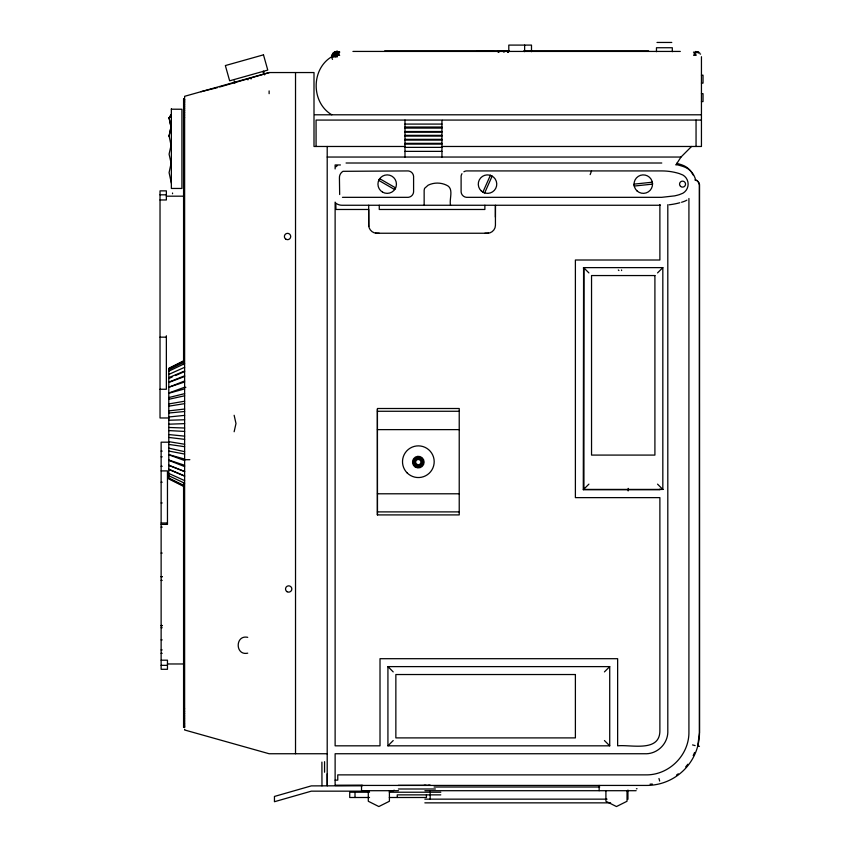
<?xml version="1.0" encoding="UTF-8"?>
<svg xmlns="http://www.w3.org/2000/svg" width="849" height="849" viewBox="0 0 849 849"><rect width="100%" height="100%" fill="white"/><g stroke="black" fill="none" stroke-linecap="round" stroke-linejoin="round"><path stroke-width="1.27" d="M495.392 217.121L495.434 205.256L495.434 225.325C495.466 229.538 491.73 233.273 487.517 233.242L376.627 233.242C372.435 233.188 368.753 229.506 368.699 225.325L368.699 205.256M337.085 56.703L337.127 51.428L339.791 52.097L334.464 52.097L332.511 54.049L331.8 57.116M335.175 55.344L335.143 56.023L336.437 51.587L334.442 52.935L333.349 56.703L334.846 52.978L336.437 51.587L336.119 52.139M336.437 51.587L334.58 55.344L335.716 56.703L335.801 55.344L336.416 56.023L337.127 51.609L335.748 51.566L333.381 52.935L331.8 56.703A5.327 5.327 0 0 0 332.511 59.366M334.018 55.344L334.442 56.703M333.349 56.703L333.073 55.344L332.511 56.703L333.89 52.978L337.095 51.428L334.474 52.097L335.917 51.566L333.126 54.049M169.089 135.957L171.105 126.512L169.089 136.211M171.36 162.053L169.089 172.612L171.36 183.182M171.36 143.937L169.089 154.147L171.36 164.345M234.144 431.748L235.99 423.513L234.144 415.278M590.151 174.607L591.541 170.925M332.861 54.049L335.748 51.566L332.585 54.071L331.98 56.703L333.668 52.978L337.095 51.428L337.095 52.097L337.095 51.428L334.485 52.978M337.085 51.831L335.482 52.097M169.089 118.351L171.36 114.53L169.089 117.915L171.36 128.91M333.455 54.049L336.098 51.577L335.259 52.139M675.9 164.961L681.004 157.044L691.564 146.474M171.36 114.53L169.089 118L171.36 115.124M336.735 52.097L337.095 51.428L336.077 52.097M171.36 114.997L169.089 117.809L171.105 127.254M657.54 272.911L662.825 267.626L583.613 267.626L583.613 489.417L662.825 489.417L662.825 267.626M659.503 489.342L659.885 489.714L583.316 489.714L588.898 484.132M387.929 745.825L609.72 745.825L609.72 666.614L387.929 666.614L387.929 745.825L393.214 740.54M604.435 671.899L609.72 666.614M335.716 56.703L337.127 55.344L331.98 55.334L332.511 56.703M333.668 52.978L335.917 51.566L333.477 52.935L331.98 56.703L332.702 54.071L334.57 52.139M171.36 109.203L181.919 109.245L181.919 188.457L171.36 188.457L171.36 108.768M336.257 51.927L337.095 51.428M335.026 52.139L336.098 51.577M183.501 360.889L168.792 368.286L168.792 478.91L183.501 486.318M168.792 368.731L183.501 361.387M168.792 369.729L183.501 362.523M168.792 371.172L184.626 363.627M168.792 374.409L184.626 367.32M168.792 378.527L172.177 377.02M175.573 375.523L184.626 371.512M168.792 377.635L184.626 371.013M168.792 382.146L184.626 375.81M184.626 380.968L168.792 387.218L184.626 381.986M168.792 382.432L184.626 376.5M168.792 393.013L184.626 387.208M681.588 202.253L683.328 201.712A18.487 18.487 0 0 0 686.862 200.141M405.376 146.474L314.003 146.474L314.003 72.547L269.122 72.547L184.626 96.308L184.626 97.922M217.524 87.606L200.98 91.713M219.679 87.001L269.473 72.547M168.792 393.257L184.626 388.884M168.792 397.565L184.626 393.649M168.792 399.295L184.626 395.793M168.792 403.954L184.626 401.216M398.266 785.389L430.432 785.325M168.792 406.162L184.626 403.646M168.792 410.895L184.626 409.038M168.792 416.976L184.626 415.373M168.792 413.017L184.626 411.5M491.72 51.004L493.067 50.898M650.069 784.168L652.319 784.041M482.635 51.004L485.713 51.004M426.06 785.325L424.107 785.325M168.792 424.192L184.626 423.63M168.792 420.244L184.626 419.767M484.875 233.242L488.546 233.157M659.843 489.417L662.793 489.374M695.819 51.428L696.148 52.16L698.801 52.139L693.484 52.16M362.459 785.739L311.318 785.887L274.45 796.447L274.45 801.721L311.318 791.162L369.432 791.162M656.999 42.45L671.771 42.45M509.411 50.738L498.119 50.738L498.119 51.959M384.639 50.898L509.464 50.898M523.674 50.898L648.615 50.898M477.117 51.004L493.513 51.004M352.929 51.428L680.325 51.428M334.824 52.935L333.381 52.935L337.127 52.978M338.093 52.978L338.995 52.978M694.27 52.978L695.172 52.978M698.037 52.978L699.767 52.978M337.127 54.071L332.585 54.071M337.722 54.071L339.42 54.071M693.856 54.071L696.148 54.071M700.117 54.071L700.584 54.071M337.796 55.344L339.674 55.344M693.601 55.344L696.148 55.344M337.424 56.703L331.8 56.703C310.967 68.949 310.967 102.549 331.8 114.795M701.444 75.19L703.025 75.19L703.025 83.106L701.444 83.106M701.444 93.677L703.025 93.677L703.025 101.593L701.444 101.593M183.575 99.121L184.626 99.121M183.575 99.588L184.626 99.588M183.575 100.362L184.626 100.362M183.575 101.434L184.626 101.434M183.575 102.771L184.626 102.771M183.575 104.374L184.626 104.374M183.575 106.189L184.626 106.189M183.575 108.194L184.626 108.194M183.575 110.359L184.626 110.359M183.575 112.652L184.626 112.652M314.873 114.795L701.444 114.795M183.575 115.018L184.626 115.018M183.575 117.523L184.626 117.523M442.467 120.07L701.444 120.07M404.984 124.081L441.947 124.081M404.984 127.032L441.947 127.032M404.984 128.093L441.947 128.093M404.984 131.521L441.947 131.521M404.984 132.094L441.947 132.094M404.984 135.352L441.947 135.352M404.984 136.095L441.947 136.095M404.984 139.353L441.947 139.353M404.984 140.096L441.947 140.096M404.984 143.354L441.947 143.354M404.984 144.107L441.947 144.107M442.467 146.474L701.444 146.474L701.444 56.703M404.984 147.365L441.947 147.365M404.984 151.366L441.947 151.366M327.205 157.044L681.004 157.044M346.063 163.008L661.774 163.008M340.428 164.961L335.122 164.961L335.122 168.94M160.026 194.824L166.362 194.824M166.362 196.183L183.522 196.183M342.476 197.329L408.305 197.329A5.943 5.943 0 0 0 413.59 192.054L413.59 176.21A5.943 5.943 0 0 0 408.305 170.925L342.985 171.318A7.354 7.354 0 0 0 339.43 178.088L339.664 194.517M160.026 199.971L166.362 199.971L166.362 190.866L160.026 190.866L160.026 417.973L169.248 417.973M660.458 205.256L342.296 205.256A10.337 10.337 0 0 1 335.811 203.144L335.96 209.48L368.699 209.48L368.795 226.343M583.316 489.714L583.613 267.966M160.026 337.159L166.362 337.159M184.626 387.335L185.867 387.335M160.026 389.256L166.362 389.256L166.362 335.779M377.423 411.266L459.224 411.266M377.423 429.626L459.224 429.626M169.036 442.191L161.13 442.191L161.13 669.299L167.465 669.299L167.465 660.193L161.13 660.193M161.13 451.116L162.191 451.116M161.13 456.826L162.191 456.826M184.626 459.702L189.836 459.702M161.13 466.271L162.191 466.271M161.13 470.908L167.465 470.908L167.465 524.385L161.13 524.385M161.13 482.2L162.191 482.2M377.423 493.789L459.224 493.789M161.13 502.958L162.191 502.958M377.423 511.894L459.224 511.894M377.37 514.908L459.224 514.908L459.224 408.507L377.423 408.507L377.423 514.908L377.37 409.303M161.13 523.005L167.465 523.005M161.13 527.133L162.191 527.133M161.13 553.081L162.191 553.081M161.13 576.641L162.191 576.641M161.13 576.758L162.191 576.758M161.13 580.408L162.191 580.408M161.13 625.48L162.138 625.48M161.13 625.755L162.191 625.755M161.13 627.729L162.191 627.729M247.728 637.334C235.035 634.543 235.035 655.959 247.728 653.168M161.13 639.891L162.191 639.891M161.13 649.909L162.191 649.909M161.13 653.327L162.191 653.327M167.465 663.971L183.31 663.971M161.13 665.34L167.465 665.34M183.575 708.777L184.626 708.777M183.575 711.271L184.626 711.271M183.575 713.638L184.626 713.638M183.575 715.93L184.626 715.93M183.575 718.095L184.626 718.095M183.575 720.111L184.626 720.111M183.575 721.926L184.626 721.926M183.575 723.518L184.626 723.518M183.575 724.855L184.626 724.855M183.575 725.927L184.626 725.927M183.575 726.702L184.626 726.702M183.575 727.179L184.626 727.179M699.48 746.292L697.687 746.292L699.48 732.623L699.438 184.721M327.205 753.742L269.122 753.742L184.626 729.981L184.626 729.259M335.122 780.146L337.764 780.146L337.764 774.872L645.983 774.872C669.097 775.222 689.282 755.037 688.921 731.934L688.921 198.486M667.802 204.694L667.802 730.543C668.492 743.353 657.413 754.432 644.603 753.742L335.122 753.742L335.122 785.431L362.682 785.325M335.122 785.431L646.683 785.431A52.808 52.808 0 0 0 699.491 732.623L699.47 184.541M434.072 787.012L599.744 787.012M636.41 788.742L637.047 788.742M398.404 788.997L435.399 788.997M398.489 790.706L361.525 790.706L361.525 785.431M424.893 790.706L636.124 790.706M369.527 792.223L349.724 792.223L349.724 797.498L369.527 797.498M389.33 792.223L440.811 792.223M440.78 794.866L397.247 794.866L397.247 797.498M389.33 797.498L426.431 797.498L426.431 794.866M424.85 799.153L607.056 799.153M424.85 802.857L610.611 802.857M428.48 785.325L429.976 785.346M375.598 233.146L379.259 233.242M168.792 427.472L184.626 428.023M488.472 51.004L486.265 50.898L487.305 51.004M168.792 430.581L184.626 431.43M489.406 50.898L490.531 51.004M168.792 434.561L184.626 436.142M168.792 437.426L184.626 439.358M168.792 444.43L184.626 446.68M168.792 441.65L184.626 444.25M696.551 51.577L696.159 52.139M694.906 179.988C698.557 178.916 700.68 188.775 698.791 182.577M168.792 451.063L184.626 454.056M168.792 448.134L184.626 451.668M692.54 744.913L695.119 745.602M168.792 454.608L184.626 459.076M168.792 460.031L184.626 465.273M168.792 454.799L184.626 460.551M168.792 465.443L184.626 471.482M168.792 460.349L184.626 466.589M168.792 465.135L184.626 471.588M168.792 469.444L184.626 476.045M168.792 469.221L184.626 476.034M168.792 473.434L184.626 480.619M168.792 475.737L184.626 483.24M168.792 478.029L183.501 485.31M168.792 478.475L183.501 485.808M696.859 180.635L698.43 181.994M618.305 269.971L618.91 270.555M583.613 267.626L588.898 272.911M583.316 267.934L584.377 268.995M657.54 484.132L662.825 489.417M604.435 740.54L609.72 745.825M387.929 666.614L393.214 671.899M263.551 71.189L264.591 74.871M262.978 71.348L263.668 73.799M250.688 77.737L251.049 78.999M247.568 78.607L247.929 79.88M234.154 80.772L234.855 83.234M658.973 778.48L659.662 781.059M169.089 135.893L171.105 145.593M327.226 773.821L327.258 785.845M321.909 762.094L321.973 785.856M696.053 120.07L696.053 146.474M672.312 51.693L672.312 47.735L656.468 47.735L656.468 51.693M659.885 204.567L659.885 260.006L575.389 260.006L575.389 497.631L659.885 497.631L659.885 730.023C660.522 752.851 630.956 744.361 617.637 745.825L617.637 658.697L380.012 658.697L380.012 745.825L335.122 745.825L335.122 202.094M627.952 790.058L627.952 799.302M627.029 790.706L627.029 801.265L616.47 806.55L605.91 801.265L605.91 790.706M621.595 269.971L621.595 270.555M599.15 785.431L599.15 790.706M583.688 268.305L583.688 489.342M531.495 51.693L531.495 45.093L508.795 45.093L508.795 51.693M524.64 45.093L524.64 51.693M508.455 50.738L508.455 51.959M508.211 50.738L508.211 51.959M507.606 50.738L507.606 51.959L507.415 50.738M504.317 50.738L504.317 51.959M503.51 50.738L503.51 51.959M498.936 50.738L498.936 51.959M498.83 50.738L498.83 51.959M498.533 50.738L498.533 51.959M498.225 50.738L498.225 51.959M484.875 205.256L484.875 209.48L379.259 209.48L379.259 205.256M450.554 205.256C448.919 199.165 454.353 188.425 446.542 185.178A21.151 21.151 0 0 0 428.161 185.178L424.564 188.372L424.15 190.293L424.15 205.256M441.947 157.044L441.947 120.07L316.072 120.07L316.072 146.474M430.178 790.706L430.178 799.153M404.984 120.07L404.984 157.044M389.404 790.706L389.404 801.265L378.845 806.55L368.286 801.265L368.286 790.706M355.009 792.223L355.009 797.498M327.205 146.474L327.205 785.431M324.562 761.67L324.562 772.229M295.526 72.547L295.526 753.742M269.122 90.928L269.122 93.677M183.575 364.646L183.575 98.951L184.626 98.951L184.626 727.338L183.575 727.338L183.575 482.423M172.549 193.02L172.549 193.731M694.588 752.479A51.375 51.375 0 0 1 693.198 755.578M687.849 764.227A51.375 51.375 0 0 1 685.705 766.849M678.277 773.789A51.375 51.375 0 0 1 676.451 775.126M394.223 790.175A7.397 7.397 0 0 1 390.529 791.162M628.186 488.366A113.533 113.533 0 0 1 628.133 490.934M461.983 173.684A5.943 5.943 0 0 0 461.113 176.21L461.113 192.054A5.943 5.943 0 0 0 466.388 197.329L661.679 197.329L674.594 195.875A64.609 64.609 0 0 0 679.327 194.654L682.872 193.243A10.517 10.517 0 0 0 682.872 175.021L679.253 173.557A59.472 59.472 0 0 0 661.721 170.925L466.388 170.925A5.943 5.943 0 0 0 463.872 171.795M335.981 166.786A15.282 15.282 0 0 1 337.382 165.566M679.826 202.752A72.536 72.536 0 0 1 669.065 204.8M676.282 164.589A67.294 67.294 0 0 1 683.328 166.553A18.487 18.487 0 0 1 695.692 180.285M676.579 163.326A67.294 67.294 0 0 1 681.843 164.876A18.487 18.487 0 0 1 693.017 174.926M490.372 175.34L482.89 192.129L484.662 192.925L492.133 176.125L490.372 175.34M379.705 178.704L378.739 180.37L394.658 189.56L395.623 187.894L379.705 178.704M263.477 54.845L225.356 65.564L229.644 80.814L267.775 70.096L263.477 54.845M652.329 182.206L634.054 184.127L634.256 186.048L652.531 184.127L652.329 182.206M654.908 275.554L591.541 275.554L591.541 455.085L654.908 455.085L654.908 275.554M575.389 674.531L395.857 674.531L395.857 737.898L575.389 737.898L575.389 674.531M507.925 51.959L507.925 50.738L507.872 51.959M287.1 591.732A3.173 3.173 0 0 0 291.844 588.983A3.173 3.173 0 0 0 287.1 586.245A3.173 3.173 0 0 0 287.1 591.732M415.914 466.218A4.754 4.754 0 0 0 423.046 462.111A4.754 4.754 0 0 0 415.914 457.993A4.754 4.754 0 0 0 415.914 466.218M285.964 239.248A3.173 3.173 0 0 0 290.719 236.51A3.173 3.173 0 0 0 285.964 233.762A3.173 3.173 0 0 0 285.964 239.248M416.445 465.305A3.693 3.693 0 0 0 421.995 462.111A3.693 3.693 0 0 0 416.445 458.906A3.693 3.693 0 0 0 416.445 465.305M416.976 464.392A2.643 2.643 0 0 0 420.934 462.111A2.643 2.643 0 0 0 416.976 459.818A2.643 2.643 0 0 0 416.976 464.392M415.394 467.141A5.805 5.805 0 0 0 424.107 462.111A5.805 5.805 0 0 0 415.394 457.08A5.805 5.805 0 0 0 415.394 467.141M407.149 472.914A15.844 15.844 0 0 0 433.648 465.814A15.844 15.844 0 0 0 414.248 446.404A15.844 15.844 0 0 0 407.149 472.914M481.33 190.993A9.243 9.243 0 0 0 496.559 186.048A9.243 9.243 0 0 0 484.662 175.34A9.243 9.243 0 0 0 481.33 190.993M382.559 192.129A9.243 9.243 0 0 0 396.43 184.127A9.243 9.243 0 0 0 382.559 176.125A9.243 9.243 0 0 0 382.559 192.129M680.527 186.366A3.014 3.014 0 0 0 685.483 184.753A3.014 3.014 0 0 0 681.609 181.272A3.014 3.014 0 0 0 680.527 186.366M637.111 190.993A9.243 9.243 0 0 0 652.329 186.048A9.243 9.243 0 0 0 640.433 175.34A9.243 9.243 0 0 0 637.111 190.993"/></g></svg>
